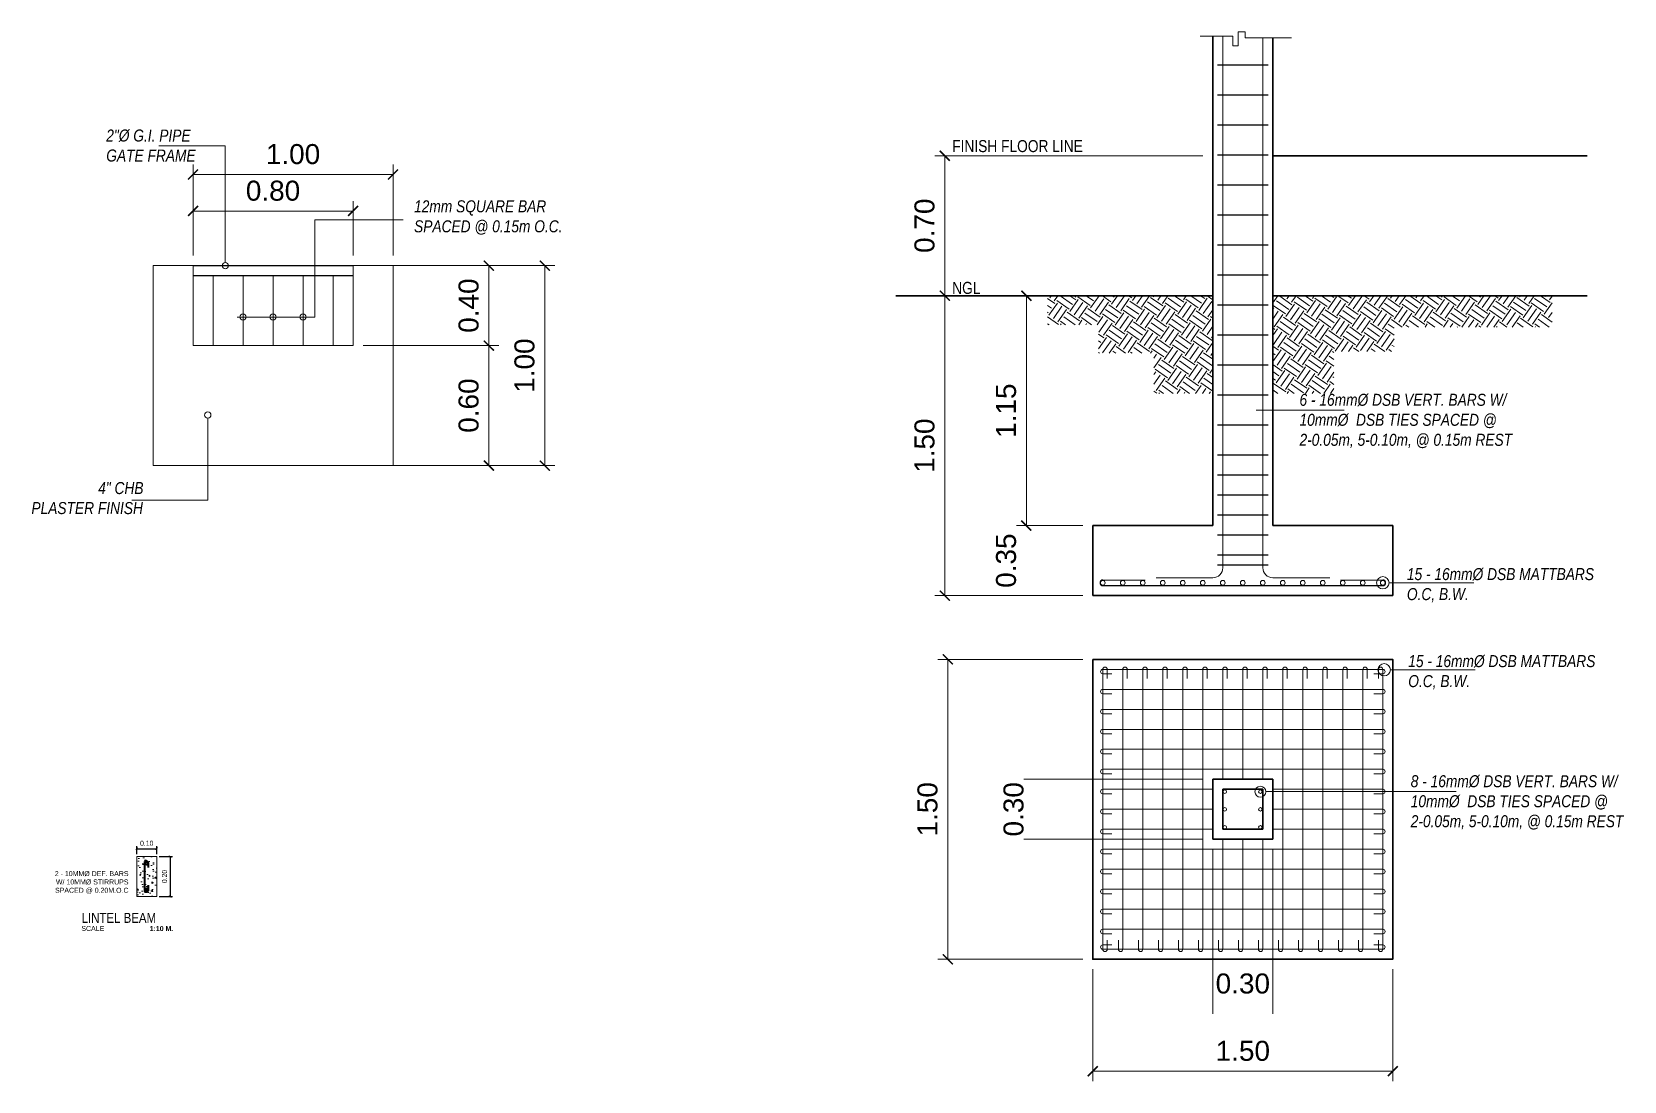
# Model space of a CAD drawing. Header units: metres. Extents: x -460 to 31334, y -1777 to 24987.
# Drawn here: x 178.25 to 186.22, y -782.79 to -777.55 of the extents above; entities that cross this region are included whole.
import ezdxf

# ---------------------------------------------------------------- set-up
doc = ezdxf.new("R2010")
doc.units = ezdxf.units.M
doc.header["$MEASUREMENT"] = 0
doc.layers.get('Defpoints').update_dxf_attribs({"color": 2})
for name, color, linetype in [('01 FURNITURE', 8, 'Continuous'), ('Anno_Flr. Level', 1, 'Continuous'), ('wall', 7, 'Continuous')]:
    doc.layers.add(name, color=color, linetype=linetype)
for name, color, linetype, lineweight in [('HATCH', 2, 'Continuous', 5), ('TXT', 3, 'Continuous', 30), ('WINDOW', 3, 'Continuous', 15)]:
    doc.layers.add(name, color=color, linetype=linetype, lineweight=lineweight)
doc.styles.add('ARND', font='')
doc.styles.add('rs', font='ARIALN.TTF')
doc.styles.get("Standard").update_dxf_attribs({"font": 'arial.ttf'})
doc.styles.get('ARND').set_extended_font_data('Arial Rounded MT Bold', bold=True)
doc.dimstyles.new('truss', dxfattribs={"dimtxt": 0.1, "dimasz": 0.05, "dimexe": 0.05, "dimexo": 0.05, "dimgap": 0.05, "dimtad": 1, "dimzin": 0, "dimdsep": 46, "dimtxsty": 'Standard', "dimblk": 'ARCHTICK', "dimcen": 0.05, "dimclrd": 256, "dimclre": 256, "dimadec": 0, "dimazin": 0, "dimtfac": 1, "dimtix": 1, "dimtofl": 0, "dimtmove": 0, "dimatfit": 3, "dimldrblk": 'ARCHTICK', "dimfxl": 0.1, "dimtolj": 1, "dimtzin": 0, "dimlwd": 5, "dimlwe": 5, "dimarcsym": 0})

# ---------------------------------------------------------------- blocks, each defined once
blk = doc.blocks.new('*D364')
at = {"layer": '01 FURNITURE', "lineweight": 5, "transparency": 16777216}
for p, q in [((183.5093, -780.0149), (183.1769, -780.0149)), ((183.5093, -780.3649), (183.1769, -780.3649))]:
    blk.add_line(p, q, dxfattribs=at)
at = {"layer": 'Defpoints', "color": 0, "transparency": 16777216}
for p in [(183.5593, -780.0149), (183.2269, -780.3649), (183.5593, -780.3649)]:
    blk.add_point(p, dxfattribs=at)
at = {"layer": '01 FURNITURE', "color": 0, "lineweight": 5, "transparency": 16777216, "insert": (183.1259, -780.1899), "char_height": 0.1, "attachment_point": 5, "rotation": 90}
blk.add_mtext('\\A1;0.35', dxfattribs=at)
blk = doc.blocks.new('_ArchTick')
at = {"color": 0, "linetype": 'ByBlock', "const_width": 0.15}
blk.add_lwpolyline([(-0.5, -0.5), (0.5, 0.5)], dxfattribs=at)
blk = doc.blocks.new('*D365')
at = {"layer": '01 FURNITURE', "lineweight": 5, "transparency": 16777216}
for p, q in [((183.0438, -778.8649), (183.2769, -778.8649)), ((183.2269, -778.8649), (183.2269, -780.0149)), ((183.5093, -780.0149), (183.1769, -780.0149))]:
    blk.add_line(p, q, dxfattribs=at)
at = {"layer": 'Defpoints', "color": 0, "transparency": 16777216}
for p in [(182.9938, -778.8649), (183.2269, -780.0149), (183.5593, -780.0149)]:
    blk.add_point(p, dxfattribs=at)
at = {"layer": '01 FURNITURE', "lineweight": 5, "transparency": 16777216, "xscale": 0.05, "yscale": 0.05, "zscale": 0.05}
for p, rotation in [((183.2269, -778.8649), 90), ((183.2269, -780.0149), 270)]:
    blk.add_blockref('_ArchTick', p, dxfattribs=dict(at, rotation=rotation))
at = {"layer": '01 FURNITURE', "color": 0, "lineweight": 5, "transparency": 16777216, "insert": (183.1259, -779.4399), "char_height": 0.1, "attachment_point": 5, "rotation": 90}
blk.add_mtext('\\A1;1.15', dxfattribs=at)
blk = doc.blocks.new('*D366')
at = {"layer": '01 FURNITURE', "lineweight": 5, "transparency": 16777216}
for p, q in [((183.4398, -778.8649), (182.7691, -778.8649)), ((182.8191, -778.8649), (182.8191, -780.3649)), ((183.5093, -780.3649), (182.7691, -780.3649))]:
    blk.add_line(p, q, dxfattribs=at)
at = {"layer": 'Defpoints', "color": 0, "transparency": 16777216}
for p in [(183.4898, -778.8649), (182.8191, -780.3649), (183.5593, -780.3649)]:
    blk.add_point(p, dxfattribs=at)
at = {"layer": '01 FURNITURE', "lineweight": 5, "transparency": 16777216, "xscale": 0.05, "yscale": 0.05, "zscale": 0.05}
for p, rotation in [((182.8191, -778.8649), 90), ((182.8191, -780.3649), 270)]:
    blk.add_blockref('_ArchTick', p, dxfattribs=dict(at, rotation=rotation))
at = {"layer": '01 FURNITURE', "color": 0, "lineweight": 5, "transparency": 16777216, "insert": (182.7181, -779.6149), "char_height": 0.1, "attachment_point": 5, "rotation": 90}
blk.add_mtext('\\A1;1.50', dxfattribs=at)
blk = doc.blocks.new('*D367')
at = {"layer": '01 FURNITURE', "lineweight": 5, "transparency": 16777216}
for p, q in [((184.1093, -778.1649), (182.7691, -778.1649)), ((182.8191, -778.1649), (182.8191, -778.8649)), ((183.4398, -778.8649), (182.7691, -778.8649))]:
    blk.add_line(p, q, dxfattribs=at)
at = {"layer": 'Defpoints', "color": 0, "transparency": 16777216}
for p in [(184.1593, -778.1649), (182.8191, -778.8649), (183.4898, -778.8649)]:
    blk.add_point(p, dxfattribs=at)
at = {"layer": '01 FURNITURE', "lineweight": 5, "transparency": 16777216, "xscale": 0.05, "yscale": 0.05, "zscale": 0.05}
for p, rotation in [((182.8191, -778.1649), 90), ((182.8191, -778.8649), 270)]:
    blk.add_blockref('_ArchTick', p, dxfattribs=dict(at, rotation=rotation))
at = {"layer": '01 FURNITURE', "color": 0, "lineweight": 5, "transparency": 16777216, "insert": (182.7181, -778.5149), "char_height": 0.1, "attachment_point": 5, "rotation": 90}
blk.add_mtext('\\A1;0.70', dxfattribs=at)
blk = doc.blocks.new('*D476')
at = {"layer": '01 FURNITURE', "lineweight": 5, "transparency": 16777216}
for p, q in [((183.5093, -780.6835), (182.7841, -780.6835)), ((182.8341, -780.6835), (182.8341, -782.1835)), ((183.5093, -782.1835), (182.7841, -782.1835))]:
    blk.add_line(p, q, dxfattribs=at)
at = {"layer": 'Defpoints', "color": 0, "transparency": 16777216}
for p in [(183.5593, -780.6835), (182.8341, -782.1835), (183.5593, -782.1835)]:
    blk.add_point(p, dxfattribs=at)
at = {"layer": '01 FURNITURE', "lineweight": 5, "transparency": 16777216, "xscale": 0.05, "yscale": 0.05, "zscale": 0.05}
for p, rotation in [((182.8341, -780.6835), 90), ((182.8341, -782.1835), 270)]:
    blk.add_blockref('_ArchTick', p, dxfattribs=dict(at, rotation=rotation))
at = {"layer": '01 FURNITURE', "color": 0, "lineweight": 5, "transparency": 16777216, "insert": (182.7331, -781.4335), "char_height": 0.1, "attachment_point": 5, "rotation": 90}
blk.add_mtext('\\A1;1.50', dxfattribs=at)
blk = doc.blocks.new('*D477')
at = {"layer": '01 FURNITURE', "lineweight": 5, "transparency": 16777216}
for p, q in [((183.5593, -782.2335), (183.5593, -782.7931)), ((185.0593, -782.2335), (185.0593, -782.7931)), ((183.5593, -782.7431), (185.0593, -782.7431))]:
    blk.add_line(p, q, dxfattribs=at)
at = {"layer": 'Defpoints', "color": 0, "transparency": 16777216}
for p in [(183.5593, -782.1835), (185.0593, -782.1835), (185.0593, -782.7431)]:
    blk.add_point(p, dxfattribs=at)
at = {"layer": '01 FURNITURE', "lineweight": 5, "transparency": 16777216, "xscale": 0.05, "yscale": 0.05, "zscale": 0.05, "rotation": 180}
blk.add_blockref('_ArchTick', (183.5593, -782.7431), dxfattribs=at)
at = {"layer": '01 FURNITURE', "lineweight": 5, "transparency": 16777216, "xscale": 0.05, "yscale": 0.05, "zscale": 0.05}
blk.add_blockref('_ArchTick', (185.0593, -782.7431), dxfattribs=at)
at = {"layer": '01 FURNITURE', "color": 0, "lineweight": 5, "transparency": 16777216, "insert": (184.3093, -782.642), "char_height": 0.1, "attachment_point": 5}
blk.add_mtext('\\A1;1.50', dxfattribs=at)
blk = doc.blocks.new('*D478')
at = {"layer": '01 FURNITURE', "lineweight": 5, "transparency": 16777216}
for p, q in [((184.1093, -781.2835), (183.2144, -781.2835)), ((184.1093, -781.5835), (183.2144, -781.5835))]:
    blk.add_line(p, q, dxfattribs=at)
at = {"layer": 'Defpoints', "color": 0, "transparency": 16777216}
for p in [(184.1593, -781.2835), (183.2644, -781.5835), (184.1593, -781.5835)]:
    blk.add_point(p, dxfattribs=at)
at = {"layer": '01 FURNITURE', "color": 0, "lineweight": 5, "transparency": 16777216, "insert": (183.1633, -781.4335), "char_height": 0.1, "attachment_point": 5, "rotation": 90}
blk.add_mtext('\\A1;0.30', dxfattribs=at)
blk = doc.blocks.new('*D479')
at = {"layer": '01 FURNITURE', "lineweight": 5, "transparency": 16777216}
for p, q in [((184.1593, -781.6335), (184.1593, -782.4564)), ((184.4593, -781.6335), (184.4593, -782.4564))]:
    blk.add_line(p, q, dxfattribs=at)
at = {"layer": 'Defpoints', "color": 0, "transparency": 16777216}
for p in [(184.1593, -781.5835), (184.4593, -781.5835), (184.4593, -782.4064)]:
    blk.add_point(p, dxfattribs=at)
at = {"layer": '01 FURNITURE', "color": 0, "lineweight": 5, "transparency": 16777216, "insert": (184.3093, -782.3053), "char_height": 0.1, "attachment_point": 5}
blk.add_mtext('\\A1;0.30', dxfattribs=at)
blk = doc.blocks.new('*D486')
at = {"layer": '01 FURNITURE', "lineweight": 5, "transparency": 16777216}
for p, q in [((179.0605, -778.6645), (179.0605, -778.3913)), ((179.8605, -778.6645), (179.8605, -778.3913)), ((179.0605, -778.4413), (179.8605, -778.4413))]:
    blk.add_line(p, q, dxfattribs=at)
at = {"layer": 'Defpoints', "color": 0, "transparency": 16777216}
for p in [(179.8605, -778.4413), (179.0605, -778.7145), (179.8605, -778.7145)]:
    blk.add_point(p, dxfattribs=at)
at = {"layer": '01 FURNITURE', "lineweight": 5, "transparency": 16777216, "xscale": 0.05, "yscale": 0.05, "zscale": 0.05, "rotation": 180}
blk.add_blockref('_ArchTick', (179.0605, -778.4413), dxfattribs=at)
at = {"layer": '01 FURNITURE', "lineweight": 5, "transparency": 16777216, "xscale": 0.05, "yscale": 0.05, "zscale": 0.05}
blk.add_blockref('_ArchTick', (179.8605, -778.4413), dxfattribs=at)
at = {"layer": '01 FURNITURE', "color": 0, "lineweight": 9, "transparency": 16777216, "insert": (179.4605, -778.3403), "char_height": 0.1, "attachment_point": 5}
blk.add_mtext('\\A1;0.80', dxfattribs=at)
blk = doc.blocks.new('*D487')
at = {"layer": '01 FURNITURE', "lineweight": 5, "transparency": 16777216}
for p, q in [((179.0605, -778.6645), (179.0605, -778.2084)), ((180.0605, -778.2584), (179.0605, -778.2584)), ((180.0605, -778.6645), (180.0605, -778.2084))]:
    blk.add_line(p, q, dxfattribs=at)
at = {"layer": 'Defpoints', "color": 0, "transparency": 16777216}
for p in [(179.0605, -778.2584), (179.0605, -778.7145), (180.0605, -778.7145)]:
    blk.add_point(p, dxfattribs=at)
at = {"layer": '01 FURNITURE', "lineweight": 5, "transparency": 16777216, "xscale": 0.05, "yscale": 0.05, "zscale": 0.05, "rotation": 180}
blk.add_blockref('_ArchTick', (179.0605, -778.2584), dxfattribs=at)
at = {"layer": '01 FURNITURE', "lineweight": 5, "transparency": 16777216, "xscale": 0.05, "yscale": 0.05, "zscale": 0.05}
blk.add_blockref('_ArchTick', (180.0605, -778.2584), dxfattribs=at)
at = {"layer": '01 FURNITURE', "color": 0, "lineweight": 9, "transparency": 16777216, "insert": (179.5605, -778.1573), "char_height": 0.1, "attachment_point": 5}
blk.add_mtext('\\A1;1.00', dxfattribs=at)
blk = doc.blocks.new('*D488')
at = {"layer": '01 FURNITURE', "lineweight": 5, "transparency": 16777216}
for p, q in [((180.1105, -778.7145), (180.8692, -778.7145)), ((180.8192, -778.7145), (180.8192, -779.7145)), ((180.1105, -779.7145), (180.8692, -779.7145))]:
    blk.add_line(p, q, dxfattribs=at)
at = {"layer": 'Defpoints', "color": 0, "transparency": 16777216}
for p in [(180.0605, -778.7145), (180.0605, -779.7145), (180.8192, -779.7145)]:
    blk.add_point(p, dxfattribs=at)
at = {"layer": '01 FURNITURE', "lineweight": 5, "transparency": 16777216, "xscale": 0.05, "yscale": 0.05, "zscale": 0.05}
for p, rotation in [((180.8192, -778.7145), 90), ((180.8192, -779.7145), 270)]:
    blk.add_blockref('_ArchTick', p, dxfattribs=dict(at, rotation=rotation))
at = {"layer": '01 FURNITURE', "color": 0, "lineweight": 9, "transparency": 16777216, "insert": (180.7181, -779.2145), "char_height": 0.1, "attachment_point": 5, "rotation": 90}
blk.add_mtext('\\A1;1.00', dxfattribs=at)
blk = doc.blocks.new('*D738')
at = {"layer": '01 FURNITURE', "lineweight": 5, "transparency": 16777216}
for p, q in [((179.9105, -779.1145), (180.5898, -779.1145)), ((180.5398, -779.1145), (180.5398, -779.7145)), ((179.9105, -779.7145), (180.5898, -779.7145))]:
    blk.add_line(p, q, dxfattribs=at)
at = {"layer": 'Defpoints', "color": 0, "transparency": 16777216}
for p in [(179.8605, -779.1145), (179.8605, -779.7145), (180.5398, -779.7145)]:
    blk.add_point(p, dxfattribs=at)
at = {"layer": '01 FURNITURE', "lineweight": 5, "transparency": 16777216, "xscale": 0.05, "yscale": 0.05, "zscale": 0.05}
for p, rotation in [((180.5398, -779.1145), 90), ((180.5398, -779.7145), 270)]:
    blk.add_blockref('_ArchTick', p, dxfattribs=dict(at, rotation=rotation))
at = {"layer": '01 FURNITURE', "color": 0, "lineweight": 9, "transparency": 16777216, "insert": (180.4388, -779.4145), "char_height": 0.1, "attachment_point": 5, "rotation": 90}
blk.add_mtext('\\A1;0.60', dxfattribs=at)
blk = doc.blocks.new('*D739')
at = {"layer": '01 FURNITURE', "lineweight": 5, "transparency": 16777216}
for p, q in [((179.9105, -778.7145), (180.5898, -778.7145)), ((180.5398, -779.1145), (180.5398, -778.7145)), ((179.9105, -779.1145), (180.5898, -779.1145))]:
    blk.add_line(p, q, dxfattribs=at)
at = {"layer": 'Defpoints', "color": 0, "transparency": 16777216}
for p in [(179.8605, -778.7145), (180.5398, -778.7145), (179.8605, -779.1145)]:
    blk.add_point(p, dxfattribs=at)
at = {"layer": '01 FURNITURE', "lineweight": 5, "transparency": 16777216, "xscale": 0.05, "yscale": 0.05, "zscale": 0.05}
for p, rotation in [((180.5398, -778.7145), 90), ((180.5398, -779.1145), 270)]:
    blk.add_blockref('_ArchTick', p, dxfattribs=dict(at, rotation=rotation))
at = {"layer": '01 FURNITURE', "color": 0, "lineweight": 9, "transparency": 16777216, "insert": (180.4388, -778.9145), "char_height": 0.1, "attachment_point": 5, "rotation": 90}
blk.add_mtext('\\A1;0.40', dxfattribs=at)

msp = doc.modelspace()

# ---------------------------------------------------------------- hatches: boundary and pattern name
at = {"layer": '01 FURNITURE', "lineweight": 9, "true_color": 0x000000, "transparency": 33554618}
h = msp.add_hatch(dxfattribs=at)
h.set_pattern_fill('EARTH', color=18, scale=0.3, angle=55)
h.set_pattern_definition([(55, (53.931215, 8.314775), (-0.0184181706, 0.104454636), [0.075, -0.075]), (55, (53.90818, 8.33091), (-0.0184181706, 0.104454636), [0.075, -0.075]), (55, (53.88514, 8.34704), (-0.0184181706, 0.104454636), [0.075, -0.075]), (145, (53.882836, 8.360096), (-0.104454636, -0.0184181706), [0.075, -0.075]), (145, (53.89897, 8.383134), (-0.104454636, -0.0184181706), [0.075, -0.075]), (145, (53.9151, 8.40617), (-0.104454636, -0.0184181706), [0.075, -0.075])])
h.paths.add_polyline_path([(184.15928, -778.86488), (183.33337, -778.86488), (183.33337, -779.00973), (183.58784, -779.00973), (183.58784, -779.15184), (183.86434, -779.15184), (183.86434, -779.35316), (184.15928, -779.35316)])
h.paths.add_polyline_path([(185.06517, -779.02157), (185.85519, -779.02157), (185.85519, -778.86488), (184.45928, -778.86488), (184.45928, -779.35316), (184.76496, -779.35316), (184.76496, -779.14394), (185.06517, -779.14394)])
at = {"layer": 'HATCH'}
h = msp.add_hatch(dxfattribs=at)
h.set_pattern_fill('AR-CONC', color=256, scale=0.01, style=0)
h.set_pattern_definition([(50, (-151.16365, -713.15638), (0.071726018, -0.006275213), [0.0075, -0.0825]), (355, (-151.16365, -713.15638), (-0.013875133, 0.075219213), [0.006, -0.066]), (100.4514, (-151.15767, -713.156905), (0.057850938, 0.068943954), [0.006374019, -0.070114211]), (46.1842, (-151.16365, -713.13638), (0.106724105, -0.016551901), [0.01125, -0.12375]), (96.6356, (-151.15476, -713.13776), (0.09346627, 0.097411787), [0.00956103, -0.1051713]), (351.1842, (-151.16365, -713.13638), (0.093466195, 0.09741186), [0.009, -0.099]), (21, (-151.15365, -713.14138), (0.059690705, -0.040261889), [0.0075, -0.0825]), (326, (-151.15365, -713.14138), (0.024331533, 0.072515005), [0.006, -0.066]), (71.4514, (-151.148676, -713.14474), (0.084022263, 0.03225305), [0.006374019, -0.070114211]), (37.5, (-151.16365, -713.156382), (0.0012159855, 0.0332893854), [0, -0.0652, 0, -0.067, 0, -0.06625]), (7.5, (-151.16365, -713.156382), (0.0263069537, 0.039441171), [0, -0.0382, 0, -0.0637, 0, -0.02525]), (327.5, (-151.18595, -713.156382), (0.0533822436, -0.0022554872), [0, -0.025, 0, -0.078, 0, -0.1035]), (317.5, (-151.19595, -713.15638), (0.058318617, 0.010010498), [0, -0.0325, 0, -0.0518, 0, -0.0735])])
h.paths.add_polyline_path([(178.8791, -781.66972), (178.7791, -781.66972), (178.7791, -781.86972), (178.8791, -781.86972)])
h.paths.add_polyline_path([(178.82326, -781.70445, -1), (178.83526, -781.70445, -1)], flags=16)
h.paths.add_polyline_path([(178.83526, -781.83417, -1), (178.82326, -781.83417, -1)], flags=16)

# ---------------------------------------------------------------- linework, layer by layer
at = {"color": 1}
for p, q in [((178.7791, -781.65722), (178.7791, -781.61865)), ((178.8791, -781.65722), (178.8791, -781.61865)), ((178.7791, -781.63115), (178.8791, -781.63115)), ((178.8916, -781.66972), (178.95841, -781.66972)), ((178.94591, -781.66972), (178.94591, -781.86972)), ((178.8916, -781.86972), (178.95841, -781.86972))]:
    msp.add_line(p, q, dxfattribs=at)
at = {"layer": '01 FURNITURE', "color": 4, "lineweight": 35}
for p, q in [((184.15928, -780.01488), (184.15928, -777.56721)), ((184.45928, -780.01488), (184.45928, -777.57478)), ((184.45928, -778.16488), (186.03141, -778.16488)), ((182.57379, -778.86488), (184.15928, -778.86488)), ((184.45928, -778.86488), (186.03141, -778.86488)), ((183.55928, -780.01488), (183.55928, -780.36488)), ((184.15928, -780.01488), (183.55928, -780.01488)), ((185.05928, -780.01488), (184.45928, -780.01488)), ((185.05928, -780.36488), (185.05928, -780.01488)), ((183.55928, -780.36488), (185.05928, -780.36488)), ((184.45928, -781.28354), (184.15928, -781.28354)), ((184.15928, -781.28354), (184.15928, -781.58354)), ((184.45928, -781.28354), (184.45928, -781.58354)), ((184.40928, -781.33354), (184.20928, -781.33354)), ((184.20928, -781.33354), (184.20928, -781.53354)), ((184.40928, -781.33354), (184.40928, -781.53354)), ((184.40928, -781.53354), (184.20928, -781.53354)), ((184.45928, -781.58354), (184.15928, -781.58354))]:
    msp.add_line(p, q, dxfattribs=at)
at = {"layer": '01 FURNITURE', "color": 1, "lineweight": 20}
for p, q in [((184.20928, -780.22657), (184.20928, -777.56721)), ((184.40928, -780.22532), (184.40928, -777.57478)), ((183.87587, -780.27532), (184.15928, -780.27532)), ((184.45928, -780.27532), (184.74467, -780.27532)), ((183.63156, -780.73354), (183.63156, -780.77863)), ((183.70928, -780.73354), (183.70928, -782.13354)), ((183.73156, -780.73354), (183.73156, -780.77863)), ((183.80928, -780.73354), (183.80928, -782.13354)), ((183.83156, -780.73354), (183.83156, -780.77863)), ((183.90928, -780.73354), (183.90928, -782.13354)), ((183.93156, -780.73354), (183.93156, -780.77863)), ((184.00928, -780.73354), (184.00928, -782.13354)), ((184.03156, -780.73354), (184.03156, -780.77863)), ((184.10928, -780.73354), (184.10928, -782.13354)), ((184.13156, -780.73354), (184.13156, -780.77863)), ((184.20928, -780.73354), (184.20928, -781.28354)), ((184.23156, -780.73354), (184.23156, -780.77863)), ((184.30928, -780.73354), (184.30928, -781.28354)), ((184.33156, -780.73354), (184.33156, -780.77863)), ((184.40928, -780.73354), (184.40928, -781.28354)), ((184.43156, -780.73354), (184.43156, -780.77863)), ((184.50928, -780.73354), (184.50928, -782.13354)), ((184.53156, -780.73354), (184.53156, -780.77863)), ((184.60928, -780.73354), (184.60928, -782.13354)), ((184.63156, -780.73354), (184.63156, -780.77863)), ((184.70928, -780.73354), (184.70928, -782.13354)), ((184.73156, -780.73354), (184.73156, -780.77863)), ((184.80928, -780.73354), (184.80928, -782.13354)), ((184.83156, -780.73354), (184.83156, -780.77863)), ((184.90928, -780.73354), (184.90928, -782.13354)), ((184.93156, -780.73354), (184.93156, -780.77863)), ((184.98699, -780.73354), (184.98699, -780.77863)), ((183.60928, -780.75583), (183.65436, -780.75583)), ((185.00928, -780.75583), (184.96419, -780.75583)), ((185.00928, -780.83354), (183.60928, -780.83354)), ((183.60928, -780.85583), (183.65436, -780.85583)), ((185.00928, -780.85583), (184.96419, -780.85583)), ((185.00928, -780.93354), (183.60928, -780.93354)), ((183.60928, -780.95583), (183.65436, -780.95583)), ((185.00928, -780.95583), (184.96419, -780.95583)), ((185.00928, -781.03354), (183.60928, -781.03354)), ((183.60928, -781.05583), (183.65436, -781.05583)), ((185.00928, -781.05583), (184.96419, -781.05583)), ((185.00928, -781.13354), (183.60928, -781.13354)), ((183.60928, -781.15583), (183.65436, -781.15583)), ((185.00928, -781.15583), (184.96419, -781.15583)), ((185.00928, -781.23354), (183.60928, -781.23354)), ((183.60928, -781.25583), (183.65436, -781.25583)), ((185.00928, -781.25583), (184.96419, -781.25583)), ((184.15928, -781.33354), (183.60928, -781.33354)), ((183.60928, -781.35583), (183.65436, -781.35583)), ((185.00928, -781.33354), (184.45928, -781.33354)), ((185.00928, -781.35583), (184.96419, -781.35583)), ((184.15928, -781.43354), (183.60928, -781.43354)), ((183.60928, -781.45583), (183.65436, -781.45583)), ((185.00928, -781.43354), (184.45928, -781.43354)), ((185.00928, -781.45583), (184.96419, -781.45583)), ((184.15928, -781.53354), (183.60928, -781.53354)), ((185.00928, -781.53354), (184.45928, -781.53354)), ((183.60928, -781.55583), (183.65436, -781.55583)), ((184.20928, -781.58354), (184.20928, -782.13354)), ((184.30928, -781.58354), (184.30928, -782.13354)), ((184.40928, -781.58354), (184.40928, -782.13354)), ((185.00928, -781.55583), (184.96419, -781.55583)), ((185.00928, -781.63354), (183.60928, -781.63354)), ((183.60928, -781.65583), (183.65436, -781.65583)), ((185.00928, -781.65583), (184.96419, -781.65583)), ((185.00928, -781.73354), (183.60928, -781.73354)), ((183.60928, -781.75583), (183.65436, -781.75583)), ((185.00928, -781.75583), (184.96419, -781.75583)), ((185.00928, -781.83354), (183.60928, -781.83354)), ((183.60928, -781.85583), (183.65436, -781.85583)), ((185.00928, -781.85583), (184.96419, -781.85583)), ((185.00928, -781.93354), (183.60928, -781.93354)), ((183.60928, -781.95583), (183.65436, -781.95583)), ((185.00928, -781.95583), (184.96419, -781.95583)), ((185.00928, -782.03354), (183.60928, -782.03354)), ((183.60928, -782.05583), (183.65436, -782.05583)), ((183.63156, -782.13354), (183.63156, -782.08845)), ((183.68699, -782.13354), (183.68699, -782.08845)), ((183.78699, -782.13354), (183.78699, -782.08845)), ((183.88699, -782.13354), (183.88699, -782.08845)), ((183.98699, -782.13354), (183.98699, -782.08845)), ((184.08699, -782.13354), (184.08699, -782.08845)), ((184.18699, -782.13354), (184.18699, -782.08845)), ((184.28699, -782.13354), (184.28699, -782.08845)), ((184.38699, -782.13354), (184.38699, -782.08845)), ((184.48699, -782.13354), (184.48699, -782.08845)), ((184.58699, -782.13354), (184.58699, -782.08845)), ((184.68699, -782.13354), (184.68699, -782.08845)), ((184.78699, -782.13354), (184.78699, -782.08845)), ((184.88699, -782.13354), (184.88699, -782.08845)), ((185.00928, -782.05583), (184.96419, -782.05583)), ((184.98699, -782.13354), (184.98699, -782.08845)), ((183.60928, -782.11126), (183.65436, -782.11126)), ((185.00928, -782.11126), (184.96419, -782.11126))]:
    msp.add_line(p, q, dxfattribs=at)
at = {"layer": '01 FURNITURE', "color": 4, "lineweight": 25}
for p, q in [((184.18207, -777.71076), (184.43626, -777.71076)), ((184.18207, -777.86076), (184.43626, -777.86076)), ((184.18207, -778.01076), (184.43626, -778.01076)), ((184.18207, -778.16076), (184.43626, -778.16076)), ((184.18207, -778.31076), (184.43626, -778.31076)), ((184.18207, -778.46076), (184.43626, -778.46076)), ((184.18207, -778.61076), (184.43626, -778.61076)), ((184.18207, -778.76076), (184.43626, -778.76076)), ((184.18207, -778.91076), (184.43626, -778.91076)), ((184.18207, -779.06076), (184.43626, -779.06076)), ((184.18207, -779.21076), (184.43626, -779.21076)), ((184.18207, -779.36076), (184.43626, -779.36076)), ((184.18207, -779.51076), (184.43626, -779.51076)), ((184.18207, -779.66076), (184.43626, -779.66076)), ((184.18207, -779.76076), (184.43626, -779.76076)), ((184.18207, -779.86076), (184.43626, -779.86076)), ((184.18207, -779.96076), (184.43626, -779.96076)), ((184.18207, -780.06076), (184.43626, -780.06076)), ((184.18207, -780.16076), (184.43626, -780.16076)), ((184.18207, -780.21076), (184.43626, -780.21076))]:
    msp.add_line(p, q, dxfattribs=at)
at = {"layer": '01 FURNITURE', "color": 1, "lineweight": 18}
for p, q in [((178.86046, -779.7145), (178.86046, -778.7145)), ((178.86046, -778.7145), (179.06046, -778.7145)), ((179.06046, -779.1145), (179.06046, -778.7145)), ((179.86046, -779.1145), (179.86046, -778.7145)), ((180.06046, -778.7145), (179.86046, -778.7145)), ((180.06046, -779.7145), (180.06046, -778.7145)), ((179.06046, -779.1145), (179.86046, -779.1145)), ((178.86046, -779.7145), (180.06046, -779.7145))]:
    msp.add_line(p, q, dxfattribs=at)
at = {"layer": '01 FURNITURE', "color": 3, "lineweight": 30}
for p, q in [((179.06046, -778.7145), (179.86046, -778.7145)), ((179.06046, -778.7645), (179.86046, -778.7645))]:
    msp.add_line(p, q, dxfattribs=at)
at = {"layer": '01 FURNITURE', "color": 4, "lineweight": 20}
for p, q in [((179.16046, -779.1145), (179.16046, -778.7645)), ((179.31046, -779.1145), (179.31046, -778.7645)), ((179.46046, -779.1145), (179.46046, -778.7645)), ((179.61046, -779.1145), (179.61046, -778.7645)), ((179.76046, -779.1145), (179.76046, -778.7645))]:
    msp.add_line(p, q, dxfattribs=at)
at = {"layer": '01 FURNITURE', "color": 18, "lineweight": 5, "true_color": 0x000000}
for p, q in [((184.37535, -779.43659), (184.81517, -779.43659)), ((185.04026, -780.30007), (185.46359, -780.30007)), ((185.0471, -780.73515), (185.47042, -780.73515)), ((184.42409, -781.34383), (185.37519, -781.34383))]:
    msp.add_line(p, q, dxfattribs=at)
at = {"layer": '01 FURNITURE', "color": 4, "lineweight": 9}
for p, q in [((183.60928, -780.28674), (183.82106, -780.28674)), ((185.00928, -780.28674), (184.7975, -780.28674))]:
    msp.add_line(p, q, dxfattribs=at)
at = {"layer": '01 FURNITURE', "color": 4, "lineweight": 30}
msp.add_line((183.60928, -780.31488), (185.00928, -780.31488), dxfattribs=at)
at = {"layer": '01 FURNITURE', "color": 18, "lineweight": 9, "true_color": 0x000000}
for points in [[(184.0961, -777.56721), (184.25871, -777.56721), (184.25871, -777.61481), (184.28637, -777.61481), (184.28637, -777.54524), (184.3207, -777.54524), (184.3207, -777.57478), (184.55243, -777.57478)], [(179.22172, -778.69879), (179.22172, -778.11561), (178.89037, -778.11561)], [(179.28143, -778.97181), (179.67004, -778.97181), (179.67004, -778.48604), (180.11201, -778.48604)], [(179.13434, -779.4777), (179.13434, -779.88698), (178.75403, -779.88698)]]:
    msp.add_lwpolyline(points, dxfattribs=at)
at = {"layer": '01 FURNITURE', "color": 4, "lineweight": 35}
msp.add_lwpolyline([(183.55928, -780.68354), (185.05928, -780.68354), (185.05928, -782.18354), (183.55928, -782.18354)], close=True, dxfattribs=at)
at = {"layer": '01 FURNITURE', "color": 1, "lineweight": 20}
msp.add_lwpolyline([(183.60928, -780.73354), (185.00928, -780.73354), (185.00928, -782.13354), (183.60928, -782.13354)], close=True, dxfattribs=at)
at = {"layer": '01 FURNITURE', "color": 18, "lineweight": 9, "true_color": 0x000000}
for centre in [(179.22172, -778.7145), (179.31046, -778.97181), (179.46046, -778.97181), (179.61046, -778.97181), (179.13434, -779.46199)]:
    msp.add_circle(centre, 0.01571, dxfattribs=at)
at = {"layer": '01 FURNITURE', "color": 18, "lineweight": 5, "true_color": 0x000000}
for centre, radius in [((185.00928, -780.30064), 0.03099), ((185.01611, -780.73571), 0.03099), ((184.39694, -781.34553), 0.02721)]:
    msp.add_circle(centre, radius, dxfattribs=at)
at = {"layer": '01 FURNITURE', "color": 1, "lineweight": 20}
for centre, radius in [((183.60928, -780.30064), 0.01175), ((183.70928, -780.30064), 0.01175), ((183.80928, -780.30064), 0.01175), ((183.90928, -780.30064), 0.01175), ((184.00928, -780.30064), 0.01175), ((184.10928, -780.30064), 0.01175), ((184.20928, -780.30064), 0.01175), ((184.30928, -780.30064), 0.01175), ((184.40928, -780.30064), 0.01175), ((184.50928, -780.30064), 0.01175), ((184.60928, -780.30064), 0.01175), ((184.70928, -780.30064), 0.01175), ((184.80928, -780.30064), 0.01175), ((184.90928, -780.30064), 0.01175), ((185.00928, -780.30064), 0.01175), ((184.2196, -781.34553), 0.00884), ((184.39694, -781.34553), 0.00884), ((184.2196, -781.43369), 0.00884), ((184.39694, -781.43369), 0.00884), ((184.2196, -781.52341), 0.00884), ((184.39694, -781.52341), 0.00884)]:
    msp.add_circle(centre, radius, dxfattribs=at)
for centre, radius, start, end in [((184.15928, -780.22532), 0.05, 270, 360), ((184.45928, -780.22532), 0.05, 180, 270), ((183.60928, -780.74468), 0.01114, 90, 270), ((183.62042, -780.73354), 0.01114, 0, 180), ((183.72042, -780.73354), 0.01114, 0, 180), ((183.82042, -780.73354), 0.01114, 0, 180), ((183.92042, -780.73354), 0.01114, 0, 180), ((184.02042, -780.73354), 0.01114, 0, 180), ((184.12042, -780.73354), 0.01114, 0, 180), ((184.22042, -780.73354), 0.01114, 0, 180), ((184.32042, -780.73354), 0.01114, 0, 180), ((184.42042, -780.73354), 0.01114, 0, 180), ((184.52042, -780.73354), 0.01114, 0, 180), ((184.62042, -780.73354), 0.01114, 0, 180), ((184.72042, -780.73354), 0.01114, 0, 180), ((184.82042, -780.73354), 0.01114, 0, 180), ((184.92042, -780.73354), 0.01114, 0, 180), ((184.99813, -780.73354), 0.01114, 0, 180), ((185.00928, -780.74468), 0.01114, 270, 90), ((183.60928, -780.84468), 0.01114, 90, 270), ((185.00928, -780.84468), 0.01114, 270, 90), ((183.60928, -780.94468), 0.01114, 90, 270), ((185.00928, -780.94468), 0.01114, 270, 90), ((183.60928, -781.04468), 0.01114, 90, 270), ((185.00928, -781.04468), 0.01114, 270, 90), ((183.60928, -781.14468), 0.01114, 90, 270), ((185.00928, -781.14468), 0.01114, 270, 90), ((183.60928, -781.24468), 0.01114, 90, 270), ((185.00928, -781.24468), 0.01114, 270, 90), ((183.60928, -781.34468), 0.01114, 90, 270), ((185.00928, -781.34468), 0.01114, 270, 90), ((183.60928, -781.44468), 0.01114, 90, 270), ((185.00928, -781.44468), 0.01114, 270, 90), ((183.60928, -781.54468), 0.01114, 90, 270), ((185.00928, -781.54468), 0.01114, 270, 90), ((183.60928, -781.64468), 0.01114, 90, 270), ((185.00928, -781.64468), 0.01114, 270, 90), ((183.60928, -781.74468), 0.01114, 90, 270), ((185.00928, -781.74468), 0.01114, 270, 90), ((183.60928, -781.84468), 0.01114, 90, 270), ((185.00928, -781.84468), 0.01114, 270, 90), ((183.60928, -781.94468), 0.01114, 90, 270), ((185.00928, -781.94468), 0.01114, 270, 90), ((183.60928, -782.04468), 0.01114, 90, 270), ((185.00928, -782.04468), 0.01114, 270, 90), ((183.60928, -782.1224), 0.01114, 90, 270), ((183.62042, -782.13354), 0.01114, 180, 0), ((183.69813, -782.13354), 0.01114, 180, 0), ((183.79813, -782.13354), 0.01114, 180, 0), ((183.89813, -782.13354), 0.01114, 180, 0), ((183.99813, -782.13354), 0.01114, 180, 0), ((184.09813, -782.13354), 0.01114, 180, 0), ((184.19813, -782.13354), 0.01114, 180, 0), ((184.29813, -782.13354), 0.01114, 180, 0), ((184.39813, -782.13354), 0.01114, 180, 0), ((184.49813, -782.13354), 0.01114, 180, 0), ((184.59813, -782.13354), 0.01114, 180, 0), ((184.69813, -782.13354), 0.01114, 180, 0), ((184.79813, -782.13354), 0.01114, 180, 0), ((184.89813, -782.13354), 0.01114, 180, 0), ((184.99813, -782.13354), 0.01114, 180, 0), ((185.00928, -782.1224), 0.01114, 270, 90)]:
    msp.add_arc(centre, radius, start, end, dxfattribs=at)
at = {"layer": '01 FURNITURE', "color": 4, "lineweight": 30}
for centre, start, end in [((183.60928, -780.30081), 90, 270), ((185.00928, -780.30081), 270, 90)]:
    msp.add_arc(centre, 0.01407, start, end, dxfattribs=at)
at = {"layer": 'wall', "lineweight": 40}
for p, q in [((178.82833, -781.69483), (178.81793, -781.69483)), ((178.81793, -781.69483), (178.81793, -781.84607)), ((178.83833, -781.72428), (178.83833, -781.70483)), ((178.81793, -781.84607), (178.82833, -781.84607)), ((178.83833, -781.83607), (178.83833, -781.81321))]:
    msp.add_line(p, q, dxfattribs=at)
for centre in [(178.82926, -781.70445), (178.82926, -781.83417)]:
    msp.add_circle(centre, 0.006, dxfattribs=at)
for centre, start, end in [((178.82833, -781.70483), 0, 90), ((178.82833, -781.83607), 270, 0)]:
    msp.add_arc(centre, 0.01, start, end, dxfattribs=at)
at = {"layer": 'WINDOW'}
msp.add_lwpolyline([(178.8791, -781.86972), (178.7791, -781.86972), (178.7791, -781.66972), (178.8791, -781.66972)], close=True, dxfattribs=at)

# ---------------------------------------------------------------- block references
at = {"color": 1}
for p, xscale, yscale, zscale, rotation in [((178.7791, -781.63115), 0.01253000000002658, 0.01253000000002658, 0.01253000000002658, 180), ((178.94591, -781.66972), 0.01252999999999815, 0.01252999999999815, 0.01252999999999815, 90), ((178.94591, -781.86972), 0.01252999999999815, 0.01252999999999815, 0.01252999999999815, 270)]:
    msp.add_blockref('_ArchTick', p, dxfattribs=dict(at, xscale=xscale, yscale=yscale, zscale=zscale, rotation=rotation))
at = {"color": 1, "xscale": 0.01253000000002658, "yscale": 0.01253000000002658, "zscale": 0.01253000000002658}
msp.add_blockref('_ArchTick', (178.8791, -781.63115), dxfattribs=at)

# ---------------------------------------------------------------- texts
at = {"color": 3, "insert": (178.8291, -781.60338), "char_height": 0.025, "attachment_point": 5, "style": 'rs'}
msp.add_mtext('\\A1;0.10', dxfattribs=at)
at = {"color": 3, "insert": (178.73802, -781.85592), "char_height": 0.035, "attachment_point": 9}
msp.add_mtext('{\\H0.71429x;2 - 10MM%%C DEF. BARS\\PW/ 10MM%%C STIRRUPS\\PSPACED @ 0.20M.O.\\H0.99999x;C}', dxfattribs=at)
at = {"color": 3, "insert": (178.91815, -781.76972), "char_height": 0.025, "attachment_point": 5, "rotation": 90, "style": 'rs'}
msp.add_mtext('\\A1;0.20', dxfattribs=at)
at = {"layer": 'Anno_Flr. Level', "color": 1, "lineweight": 9, "char_height": 0.06, "attachment_point": 1}
for s, insert, width in [('\\A1;{\\fArial Narrow|b0|i1|c0|p34;2"%%C G.I. PIPE \\PGATE FRAME }', (178.6268, -778.0337), 1.70530256582424e-13), ('\\A1;{\\fArial Narrow|b0|i0|c0|p34;\\C256;\\c0;FINISH FLOOR LINE }', (182.85622, -778.08664), 0.6647869), ('\\A1;{\\fArial Narrow|b0|i1|c0|p34;12mm SQUARE BAR \\PSPACED @ 0.15m O.C. }', (180.16584, -778.38789), 1.70530256582424e-13), ('\\A1;{\\fArial Narrow|b0|i0|c0|p34;\\C256;\\c0;NGL }', (182.85622, -778.7958), 0.6647869), ('\\A1;{\\fArial Narrow|b0|i1|c0|p34;6 - 16mmØ DSB VERT. BARS W/ 10mmØ  DSB TIES SPACED @ 2-0.05m, 5-0.10m, @ 0.15m REST}', (184.59259, -779.35548), 1.1771139), ('\\A1;\\pi1.25494;{\\fArial Narrow|b0|i1|c0|p34;4" CHB \\P\\pi0.92126;PLASTER FINISH }', (177.33132, -779.79685), 1.47771), ('\\A1;{\\fArial Narrow|b0|i1|c0|p34;15 - 16mmØ DSB MATTBARS \\PO.C, B.W.}', (185.12952, -780.22725), 1.1771139), ('\\A1;{\\fArial Narrow|b0|i1|c0|p34;15 - 16mmØ DSB MATTBARS \\PO.C, B.W.}', (185.13635, -780.66232), 1.1771139), ('\\A1;{\\fArial Narrow|b0|i1|c0|p34;8 - 16mmØ DSB VERT. BARS W/ 10mmØ  DSB TIES SPACED @ 2-0.05m, 5-0.10m, @ 0.15m REST}', (185.14886, -781.26293), 1.1771139)]:
    msp.add_mtext(s, dxfattribs=dict(at, insert=insert, width=width))
at = {"layer": 'TXT', "attachment_point": 1}
for s, insert, char_height, width, style in [('{\\fArial|b0|i0|c0|p34;SCALE}', (178.50231, -782.01684), 0.025, 0.7054034, 'ARND'), ('LINTEL BEAM', (178.5036, -781.95137), 0.05, 2.84, 'rs'), ('{\\fArial|b1|i0|c0|p34;1:10 M.}', (178.8435, -782.01756), 0.025, 0.71, 'ARND')]:
    msp.add_mtext(s, dxfattribs=dict(at, insert=insert, char_height=char_height, width=width, style=style))

# ---------------------------------------------------------------- dimensions: what is measured, and where the dimension line sits
at = {"layer": '01 FURNITURE', "color": 4, "lineweight": 9}
for base, p1, p2, picture, middle in [((179.06046, -778.25838), (180.06046, -778.7145), (179.06046, -778.7145), '*D487', (179.56046, -778.15732)), ((179.86046, -778.44131), (179.06046, -778.7145), (179.86046, -778.7145), '*D486', (179.46046, -778.34025))]:
    dim = msp.add_linear_dim(base=base, p1=p1, p2=p2, dimstyle='truss', dxfattribs=at)
    dim.commit()
    dim.dimension.update_dxf_attribs({"geometry": picture, "text_midpoint": middle})
at = {"layer": '01 FURNITURE', "color": 1, "lineweight": 5}
for base, p1, p2, picture, middle in [((182.81913, -778.86488), (184.15928, -778.16488), (183.48979, -778.86488), '*D367', (182.71807, -778.51488)), ((182.81913, -780.36488), (183.48979, -778.86488), (183.55928, -780.36488), '*D366', (182.71807, -779.61488)), ((183.22695, -780.01488), (182.99382, -778.86488), (183.55928, -780.01488), '*D365', (183.12589, -779.43988)), ((183.22695, -780.36488), (183.55928, -780.01488), (183.55928, -780.36488), '*D364', (183.12586, -780.18988)), ((182.83413, -782.18354), (183.55928, -780.68354), (183.55928, -782.18354), '*D476', (182.73307, -781.43354)), ((183.26439, -781.58354), (184.15928, -781.28354), (184.15928, -781.58354), '*D478', (183.16329, -781.43354))]:
    dim = msp.add_linear_dim(base=base, p1=p1, p2=p2, angle=90, dimstyle='truss', dxfattribs=at)
    dim.commit()
    dim.dimension.update_dxf_attribs({"geometry": picture, "text_midpoint": middle})
at = {"layer": '01 FURNITURE', "color": 4, "lineweight": 9}
for base, p1, p2, angle, picture, middle in [((180.53982, -778.7145), (179.86046, -779.1145), (179.86046, -778.7145), 270, '*D739', (180.43877, -778.9145)), ((180.81919, -779.7145), (180.06046, -778.7145), (180.06046, -779.7145), 90, '*D488', (180.71813, -779.2145)), ((180.53982, -779.7145), (179.86046, -779.1145), (179.86046, -779.7145), 90, '*D738', (180.43877, -779.4145))]:
    dim = msp.add_linear_dim(base=base, p1=p1, p2=p2, angle=angle, dimstyle='truss', dxfattribs=at)
    dim.commit()
    dim.dimension.update_dxf_attribs({"geometry": picture, "text_midpoint": middle})
at = {"layer": '01 FURNITURE', "color": 1, "lineweight": 5}
for base, p1, p2, picture, middle in [((184.45928, -782.40638), (184.15928, -781.58354), (184.45928, -781.58354), '*D479', (184.30928, -782.30529)), ((185.05928, -782.74309), (183.55928, -782.18354), (185.05928, -782.18354), '*D477', (184.30928, -782.64203))]:
    dim = msp.add_linear_dim(base=base, p1=p1, p2=p2, dimstyle='truss', dxfattribs=at)
    dim.commit()
    dim.dimension.update_dxf_attribs({"geometry": picture, "text_midpoint": middle})

doc.saveas('drawing.dxf')
